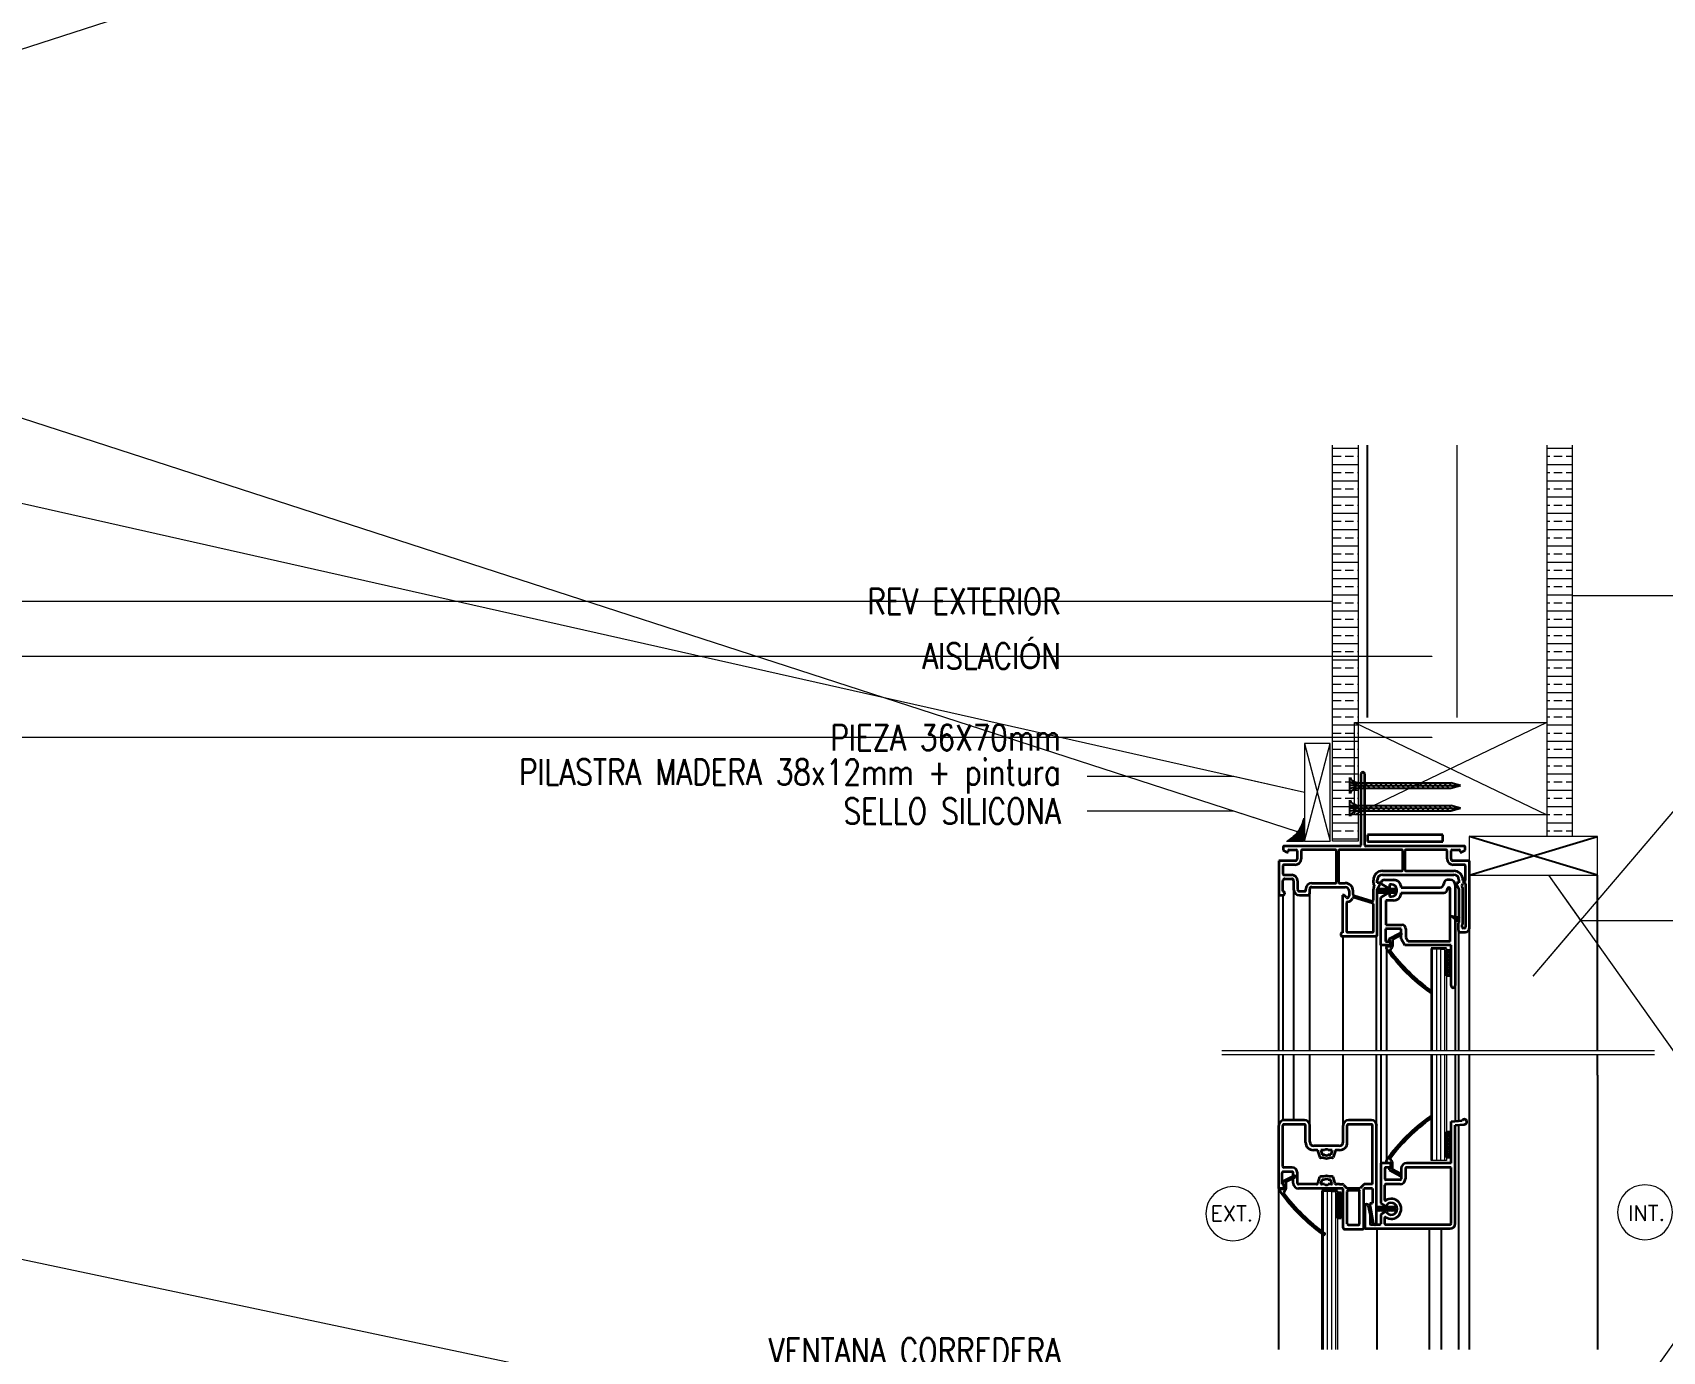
# Model space of a CAD drawing. Header units: metres. Extents: x -2 to 690, y -116 to 73.
# Drawn here: x 181.328 to 181.963, y 32.461 to 32.975 of the extents above; entities that cross this region are included whole.
import ezdxf

# ---------------------------------------------------------------- set-up
doc = ezdxf.new("R2010")
doc.units = ezdxf.units.M
doc.header["$LTSCALE"] = 5
doc.header["$MEASUREMENT"] = 0
doc.layers.get('0').update_dxf_attribs({"color": 30})
for name, color, linetype, lineweight in [('A-ANNO-SYMB', 3, 'Continuous', 18), ('A-ANNO-TEXT', 3, 'Continuous', 18), ('A-DETL-PATT', 8, 'Continuous', 18), ('A-ELEV-IDEN', 3, 'Continuous', 18), ('A-ELEV-MBE1', 7, 'Continuous', 35), ('A-ELEV-MBE2', 4, 'Continuous', 25), ('A-WALL-PATT', 8, 'Continuous', 18), ('A-WALL-STUD', 3, 'Continuous', 18)]:
    doc.layers.add(name, color=color, linetype=linetype, lineweight=lineweight)
doc.styles.add('E-ROMANS', font='romans.shx', dxfattribs={"width": 0.8})
doc.dimstyles.new('E-0100_TICK_12', dxfattribs={"dimscale": 0.001, "dimtxt": 120, "dimasz": 120, "dimexe": 60, "dimexo": 40, "dimgap": 60, "dimtad": 0, "dimzin": 0, "dimdsep": 46, "dimtxsty": 'E-ROMANS', "dimblk": 'OBLIQUE', "dimcen": 60, "dimclrd": 256, "dimclre": 256, "dimclrt": 256, "dimadec": 0, "dimazin": 0, "dimtfac": 1, "dimtmove": 1, "dimatfit": 3, "dimldrblk": 'OPEN90', "dimfxl": 1, "dimtfill": 1, "dimtolj": 1, "dimtzin": 0, "dimlwd": -1, "dimarcsym": 0})

# ---------------------------------------------------------------- blocks, each defined once
blk = doc.blocks.new('_Oblique')
at = {"color": 0, "linetype": 'ByBlock', "lineweight": -2}
blk.add_line((-0.5, -0.5), (0.5, 0.5), dxfattribs=at)

msp = doc.modelspace()

# ---------------------------------------------------------------- hatches: boundary and pattern name
at = {"layer": 'A-DETL-PATT'}
h = msp.add_hatch(dxfattribs=at)
h.set_pattern_fill('BRASS', color=256, scale=0.001, style=0)
h.set_pattern_definition([(0, (-389.0748146, 56.1617984), (0, -0.00635), []), (0, (-389.0748146, 56.1586234), (0, -0.00635), [0.003175, -0.0015875])])
h.paths.add_polyline_path([(181.84443, 32.65964), (181.83443, 32.65964), (181.83443, 32.81397), (181.84443, 32.81397)])
h = msp.add_hatch(dxfattribs=at)
h.set_pattern_fill('BRASS', color=256, scale=0.001, style=0)
h.set_pattern_definition([(0, (-389.07923, 56.1617984), (0, -0.00635), []), (0, (-389.07923, 56.1586234), (0, -0.00635), [0.003175, -0.0015875])])
h.paths.add_polyline_path([(181.92801, 32.66143), (181.91801, 32.66143), (181.91801, 32.81397), (181.92801, 32.81397)])
h = msp.add_hatch(dxfattribs=at)
h.set_pattern_fill('LINE', color=256, scale=0.0001, angle=45, style=0)
h.set_pattern_definition([(315, (31.14295422, 61.5604023), (-0.000224506403, -0.000224506403), [])])
edge = h.paths.add_edge_path()
edge.add_spline(control_points=[(181.82306, 32.66851), (181.82273, 32.6671), (181.82204, 32.66493), (181.82067, 32.66311), (181.8194, 32.66142), (181.81769, 32.66022), (181.8165, 32.65949)], knot_values=[0, 0, 0, 0, 1, 1, 1, 2, 2, 2, 2], weights=[1, 1, 1, 1, 1, 1, 1], degree=3, periodic=0)
edge.add_line((181.8165, 32.65949), (181.82306, 32.65949))
edge.add_line((181.82306, 32.65949), (181.82306, 32.66851))

# ---------------------------------------------------------------- linework, layer by layer
at = {"layer": 'A-ANNO-SYMB'}
for p, q in [((181.82306, 32.66851), (181.82306, 32.65949)), ((181.82306, 32.65949), (181.8165, 32.65949)), ((181.84443, 32.65964), (181.83443, 32.65964)), ((181.87282, 32.61773), (181.87282, 32.57782)), ((181.87282, 32.57782), (181.87282, 32.61773)), ((181.87282, 32.61773), (181.87884, 32.61773)), ((181.87344, 32.57782), (181.87344, 32.61773)), ((181.87503, 32.57782), (181.87503, 32.61773)), ((181.87662, 32.57782), (181.87662, 32.61773)), ((181.87822, 32.57782), (181.87822, 32.61773)), ((181.87884, 32.61773), (181.87884, 32.57782)), ((181.87884, 32.61773), (181.87884, 32.57782)), ((181.87282, 32.57628), (181.87282, 32.53516)), ((181.87282, 32.53516), (181.87282, 32.57628)), ((181.87344, 32.53516), (181.87344, 32.57628)), ((181.87503, 32.53516), (181.87503, 32.57628)), ((181.87662, 32.53516), (181.87662, 32.57628)), ((181.87822, 32.53516), (181.87822, 32.57628)), ((181.87884, 32.57628), (181.87884, 32.53516)), ((181.87884, 32.57628), (181.87884, 32.53516)), ((181.87884, 32.53516), (181.87282, 32.53516)), ((181.83028, 32.52333), (181.83028, 32.46139)), ((181.83028, 32.52333), (181.8363, 32.52333)), ((181.83028, 32.46139), (181.83028, 32.52333)), ((181.83089, 32.46139), (181.83089, 32.52333)), ((181.83249, 32.46139), (181.83249, 32.52333)), ((181.83408, 32.46139), (181.83408, 32.52333)), ((181.83567, 32.46139), (181.83567, 32.52333)), ((181.8363, 32.52333), (181.8363, 32.46139)), ((181.8363, 32.52333), (181.8363, 32.46139))]:
    msp.add_line(p, q, dxfattribs=at)
for points in [[(181.83443, 32.65964), (181.83443, 32.81397)], [(181.84443, 32.81397), (181.84443, 32.65964)], [(181.91801, 32.81397), (181.91801, 32.66143)], [(181.92801, 32.66143), (181.92801, 32.81397)], [(181.83351, 32.65964), (181.83351, 32.69764), (181.82351, 32.69764), (181.82351, 32.65964), (181.83351, 32.65964)], [(181.82351, 32.65964), (181.83351, 32.69764)], [(181.82351, 32.69764), (181.83351, 32.65964)]]:
    msp.add_lwpolyline(points, dxfattribs=at)
msp.add_lwpolyline([(181.88767, 32.64638), (181.93767, 32.64638), (181.93767, 32.66143), (181.88767, 32.66143)], close=True, dxfattribs=at)
msp.add_open_spline([(181.82306, 32.66851), (181.82273, 32.6671), (181.82204, 32.66493), (181.82067, 32.66311), (181.8194, 32.66142), (181.81769, 32.66022), (181.8165, 32.65949)], degree=3, knots=[0, 0, 0, 0, 1, 1, 1, 2, 2, 2, 2], dxfattribs=at)
at = {"layer": 'A-ANNO-TEXT'}
for centre, radius, start, end in [((181.7956, 32.51436), 0.01058, 0, 180), ((181.95623, 32.51491), 0.01071, 0, 180), ((181.7956, 32.51436), 0.01058, 180, 0), ((181.95623, 32.51491), 0.01071, 180, 0)]:
    msp.add_arc(centre, radius, start, end, dxfattribs=at)
at = {"layer": 'A-ELEV-IDEN'}
for p, q in [((181.95989, 32.57782), (181.79119, 32.57782)), ((181.95989, 32.57628), (181.79119, 32.57628))]:
    msp.add_line(p, q, dxfattribs=at)
at = {"layer": 'A-ELEV-MBE1'}
for p, q in [((181.84546, 32.68571), (181.84546, 32.65809)), ((181.847, 32.65809), (181.847, 32.68571)), ((181.84801, 32.66205), (181.84801, 32.65943)), ((181.87741, 32.66205), (181.84801, 32.66205)), ((181.87741, 32.65943), (181.87741, 32.66205)), ((181.81515, 32.65732), (181.81515, 32.65604)), ((181.81515, 32.65604), (181.81648, 32.65527)), ((181.84508, 32.6577), (181.81554, 32.6577)), ((181.81648, 32.65527), (181.81712, 32.65527)), ((181.81712, 32.65527), (181.81712, 32.65578)), ((181.81751, 32.65617), (181.82027, 32.65617)), ((181.82065, 32.65578), (181.82065, 32.65271)), ((181.82219, 32.65578), (181.82219, 32.65271)), ((181.83562, 32.65617), (181.82257, 32.65617)), ((181.836, 32.64363), (181.836, 32.65578)), ((181.83677, 32.65578), (181.83677, 32.64363)), ((181.86145, 32.65617), (181.83715, 32.65617)), ((181.88575, 32.6577), (181.84738, 32.6577)), ((181.84801, 32.65943), (181.87741, 32.65943)), ((181.86184, 32.64842), (181.86184, 32.65578)), ((181.8626, 32.65578), (181.8626, 32.64842)), ((181.87872, 32.65617), (181.86299, 32.65617)), ((181.8791, 32.65271), (181.8791, 32.65578)), ((181.88064, 32.65271), (181.88064, 32.65578)), ((181.88102, 32.65617), (181.88378, 32.65617)), ((181.88417, 32.65578), (181.88417, 32.65527)), ((181.88417, 32.65527), (181.88481, 32.65527)), ((181.88481, 32.65527), (181.88614, 32.65604)), ((181.88614, 32.65604), (181.88614, 32.65732)), ((181.81349, 32.65195), (181.81349, 32.63852)), ((181.81988, 32.65195), (181.81349, 32.65195)), ((181.81502, 32.65003), (181.81502, 32.64683)), ((181.81988, 32.65041), (181.81541, 32.65041)), ((181.85391, 32.64803), (181.86145, 32.64803)), ((181.86299, 32.64803), (181.88166, 32.64803)), ((181.8878, 32.65195), (181.8814, 32.65195)), ((181.88588, 32.65041), (181.8814, 32.65041)), ((181.88626, 32.64445), (181.88626, 32.65003)), ((181.8878, 32.62578), (181.8878, 32.65195)), ((181.81502, 32.64005), (181.81502, 32.64415)), ((181.81541, 32.64645), (181.81848, 32.64645)), ((181.81579, 32.64491), (181.81848, 32.64491)), ((181.81924, 32.64415), (181.81924, 32.64082)), ((181.82078, 32.64415), (181.82078, 32.64082)), ((181.82628, 32.64325), (181.83562, 32.64325)), ((181.82628, 32.64172), (181.83933, 32.64172)), ((181.83715, 32.64325), (181.83933, 32.64325)), ((181.85032, 32.6433), (181.85032, 32.64445)), ((181.85053, 32.64166), (181.85068, 32.64192)), ((181.85186, 32.6433), (181.85186, 32.64445)), ((181.85288, 32.6433), (181.85186, 32.6433)), ((181.85186, 32.64089), (181.85288, 32.64266)), ((181.85288, 32.64266), (181.85288, 32.6433)), ((181.85598, 32.64146), (181.85318, 32.64307)), ((181.85391, 32.6465), (181.88166, 32.6465)), ((181.85471, 32.64451), (181.85892, 32.64451)), ((181.85522, 32.64451), (181.8582, 32.64451)), ((181.85662, 32.64146), (181.85598, 32.64146)), ((181.85662, 32.64273), (181.85662, 32.64146)), ((181.85742, 32.64273), (181.85662, 32.64273)), ((181.86121, 32.6415), (181.87626, 32.6415)), ((181.88024, 32.64451), (181.87927, 32.64451)), ((181.88228, 32.64247), (181.88228, 32.6033)), ((181.88268, 32.6433), (181.88268, 32.64266)), ((181.88371, 32.6433), (181.88268, 32.6433)), ((181.88268, 32.64266), (181.88371, 32.64089)), ((181.88371, 32.64445), (181.88371, 32.6433)), ((181.88504, 32.64166), (181.88488, 32.64192)), ((181.88559, 32.6433), (181.88588, 32.6433)), ((181.88562, 32.64407), (181.88588, 32.64407)), ((181.88626, 32.64292), (181.88626, 32.62603)), ((181.81349, 32.63852), (181.81502, 32.63852)), ((181.82155, 32.64005), (181.82359, 32.64005)), ((181.82155, 32.63852), (181.82474, 32.63852)), ((181.82398, 32.64044), (181.82398, 32.64095)), ((181.82551, 32.63929), (181.82551, 32.64095)), ((181.8383, 32.63852), (181.8383, 32.62381)), ((181.83894, 32.63852), (181.8383, 32.63852)), ((181.83985, 32.63761), (181.83894, 32.63852)), ((181.83984, 32.63558), (181.83984, 32.62445)), ((181.84086, 32.64018), (181.84086, 32.63826)), ((181.84239, 32.64018), (181.84239, 32.6388)), ((181.84267, 32.63843), (181.84983, 32.63624)), ((181.85005, 32.63537), (181.84269, 32.63762)), ((181.85032, 32.63661), (181.85032, 32.64089)), ((181.85032, 32.62445), (181.85032, 32.635)), ((181.85186, 32.6233), (181.85186, 32.64089)), ((181.85207, 32.64103), (181.85207, 32.63952)), ((181.85207, 32.64103), (181.8588, 32.64103)), ((181.85207, 32.64054), (181.85257, 32.64025)), ((181.8588, 32.63952), (181.85207, 32.63952)), ((181.85229, 32.63952), (181.85257, 32.63968)), ((181.85257, 32.64025), (181.85306, 32.64054)), ((181.85257, 32.64025), (181.85257, 32.63968)), ((181.85257, 32.63968), (181.85284, 32.63952)), ((181.85306, 32.64103), (181.85306, 32.64054)), ((181.85306, 32.64054), (181.85356, 32.64025)), ((181.85318, 32.63767), (181.85598, 32.63929)), ((181.85318, 32.61903), (181.85318, 32.63767)), ((181.85329, 32.63952), (181.85356, 32.63968)), ((181.85356, 32.64025), (181.85406, 32.64054)), ((181.85356, 32.64025), (181.85356, 32.63968)), ((181.85356, 32.63968), (181.85383, 32.63952)), ((181.85406, 32.64103), (181.85406, 32.64054)), ((181.85406, 32.64054), (181.85455, 32.64025)), ((181.85428, 32.63952), (181.85455, 32.63968)), ((181.85455, 32.64025), (181.85505, 32.64054)), ((181.85455, 32.64025), (181.85455, 32.63968)), ((181.85455, 32.63968), (181.85482, 32.63952)), ((181.85505, 32.64103), (181.85505, 32.64054)), ((181.85505, 32.64054), (181.85554, 32.64025)), ((181.8582, 32.63649), (181.85522, 32.63649)), ((181.85522, 32.63649), (181.85522, 32.62693)), ((181.85527, 32.63952), (181.85555, 32.63968)), ((181.85554, 32.63968), (181.85582, 32.63952)), ((181.85555, 32.64025), (181.85604, 32.64054)), ((181.85555, 32.64025), (181.85555, 32.63968)), ((181.85598, 32.63929), (181.85662, 32.63929)), ((181.85604, 32.64103), (181.85604, 32.64054)), ((181.85604, 32.64054), (181.85654, 32.64025)), ((181.85627, 32.63952), (181.85654, 32.63968)), ((181.85654, 32.64025), (181.85703, 32.64054)), ((181.85654, 32.64025), (181.85654, 32.63968)), ((181.85654, 32.63968), (181.85681, 32.63952)), ((181.85662, 32.63929), (181.85662, 32.63807)), ((181.85667, 32.63802), (181.85742, 32.63802)), ((181.85703, 32.64103), (181.85703, 32.64054)), ((181.85703, 32.64054), (181.85753, 32.64025)), ((181.85726, 32.63952), (181.85753, 32.63968)), ((181.85753, 32.64025), (181.85803, 32.64054)), ((181.85753, 32.64025), (181.85753, 32.63968)), ((181.85753, 32.63968), (181.8578, 32.63952)), ((181.85803, 32.64103), (181.85803, 32.64054)), ((181.85803, 32.64054), (181.85852, 32.64025)), ((181.85825, 32.63952), (181.85852, 32.63968)), ((181.85852, 32.64025), (181.8588, 32.64041)), ((181.85852, 32.64025), (181.85852, 32.63968)), ((181.85852, 32.63968), (181.8588, 32.63952)), ((181.8588, 32.64103), (181.8588, 32.63952)), ((181.85943, 32.64002), (181.85943, 32.64072)), ((181.86121, 32.6395), (181.87776, 32.6395)), ((181.87927, 32.64102), (181.87927, 32.641)), ((181.88024, 32.62053), (181.88024, 32.64102)), ((181.88371, 32.64089), (181.88371, 32.62793)), ((181.88524, 32.62795), (181.88524, 32.64089)), ((181.83766, 32.62343), (181.83766, 32.62291)), ((181.8383, 32.62381), (181.83805, 32.62381)), ((181.83805, 32.62253), (181.85109, 32.62253)), ((181.84022, 32.62407), (181.84994, 32.62407)), ((181.86111, 32.6254), (181.85509, 32.6254)), ((181.85509, 32.6254), (181.85509, 32.62046)), ((181.85522, 32.62693), (181.86149, 32.62693)), ((181.85647, 32.62147), (181.8608, 32.62372)), ((181.86116, 32.62305), (181.85775, 32.62128)), ((181.86111, 32.62158), (181.86111, 32.6254)), ((181.86302, 32.6254), (181.86302, 32.62209)), ((181.88345, 32.62757), (181.88345, 32.62488)), ((181.88422, 32.62412), (181.88614, 32.62412)), ((181.88499, 32.62603), (181.88499, 32.627)), ((181.88588, 32.62565), (181.88537, 32.62565)), ((181.85643, 32.61903), (181.85318, 32.61903)), ((181.85509, 32.62046), (181.85643, 32.62046)), ((181.85568, 32.61863), (181.85702, 32.61863)), ((181.85648, 32.621), (181.85647, 32.62147)), ((181.85699, 32.62055), (181.85648, 32.621)), ((181.857, 32.61863), (181.85699, 32.62055)), ((181.85775, 32.62128), (181.85777, 32.61864)), ((181.86258, 32.61903), (181.86111, 32.62158)), ((181.88062, 32.61903), (181.86258, 32.61903)), ((181.86302, 32.62209), (181.86392, 32.62053)), ((181.88024, 32.62053), (181.86392, 32.62053)), ((181.87884, 32.61773), (181.87282, 32.61773)), ((181.87646, 32.61773), (181.8778, 32.61773)), ((181.87884, 32.61707), (181.88035, 32.61707)), ((181.87884, 32.60704), (181.87884, 32.61707)), ((181.87884, 32.6163), (181.87933, 32.6163)), ((181.87933, 32.6163), (181.87962, 32.6168)), ((181.87962, 32.61581), (181.87933, 32.6163)), ((181.87933, 32.61531), (181.87962, 32.61581)), ((181.87962, 32.6168), (181.87946, 32.61707)), ((181.87962, 32.6168), (181.88019, 32.6168)), ((181.87962, 32.61581), (181.88019, 32.61581)), ((181.88019, 32.6168), (181.88035, 32.61707)), ((181.88035, 32.61653), (181.88019, 32.6168)), ((181.88019, 32.61581), (181.88035, 32.61608)), ((181.88035, 32.61554), (181.88019, 32.61581)), ((181.88035, 32.61707), (181.88035, 32.60704)), ((181.88062, 32.6033), (181.88062, 32.61903)), ((181.87884, 32.61531), (181.87933, 32.61531)), ((181.87884, 32.61432), (181.87933, 32.61432)), ((181.87884, 32.61332), (181.87933, 32.61332)), ((181.87884, 32.61233), (181.87933, 32.61233)), ((181.87884, 32.61134), (181.87933, 32.61134)), ((181.87884, 32.61034), (181.87933, 32.61034)), ((181.87962, 32.61481), (181.87933, 32.61531)), ((181.87933, 32.61432), (181.87962, 32.61481)), ((181.87962, 32.61382), (181.87933, 32.61432)), ((181.87933, 32.61332), (181.87962, 32.61382)), ((181.87962, 32.61283), (181.87933, 32.61332)), ((181.87933, 32.61233), (181.87962, 32.61283)), ((181.87962, 32.61183), (181.87933, 32.61233)), ((181.87933, 32.61134), (181.87962, 32.61183)), ((181.87962, 32.61084), (181.87933, 32.61134)), ((181.87933, 32.61034), (181.87962, 32.61084)), ((181.87962, 32.60985), (181.87933, 32.61034)), ((181.87933, 32.60935), (181.87962, 32.60985)), ((181.87962, 32.61481), (181.88019, 32.61481)), ((181.87962, 32.61382), (181.88019, 32.61382)), ((181.87962, 32.61283), (181.88019, 32.61283)), ((181.87962, 32.61183), (181.88019, 32.61183)), ((181.87962, 32.61084), (181.88019, 32.61084)), ((181.87962, 32.60985), (181.88019, 32.60985)), ((181.88019, 32.61481), (181.88035, 32.61508)), ((181.88035, 32.61454), (181.88019, 32.61481)), ((181.88019, 32.61382), (181.88035, 32.61409)), ((181.88035, 32.61355), (181.88019, 32.61382)), ((181.88019, 32.61283), (181.88035, 32.6131)), ((181.88035, 32.61256), (181.88019, 32.61283)), ((181.88019, 32.61183), (181.88035, 32.61211)), ((181.88035, 32.61156), (181.88019, 32.61183)), ((181.88019, 32.61084), (181.88035, 32.61111)), ((181.88035, 32.61057), (181.88019, 32.61084)), ((181.88019, 32.60985), (181.88035, 32.61012)), ((181.88035, 32.60958), (181.88019, 32.60985)), ((181.87884, 32.60935), (181.87933, 32.60935)), ((181.87884, 32.60836), (181.87933, 32.60836)), ((181.87884, 32.60737), (181.87933, 32.60737)), ((181.88035, 32.60704), (181.87884, 32.60704)), ((181.87962, 32.60885), (181.87933, 32.60935)), ((181.87933, 32.60836), (181.87962, 32.60885)), ((181.87962, 32.60786), (181.87933, 32.60836)), ((181.87933, 32.60737), (181.87962, 32.60786)), ((181.87952, 32.60704), (181.87933, 32.60737)), ((181.87962, 32.60885), (181.88019, 32.60885)), ((181.87962, 32.60786), (181.88019, 32.60786)), ((181.88019, 32.60885), (181.88035, 32.60913)), ((181.88035, 32.60858), (181.88019, 32.60885)), ((181.88019, 32.60786), (181.88035, 32.60813)), ((181.88035, 32.60759), (181.88019, 32.60786)), ((181.88029, 32.60704), (181.88035, 32.60714)), ((181.81349, 32.52421), (181.81349, 32.54879)), ((181.81509, 32.53273), (181.81509, 32.54879)), ((181.82352, 32.55079), (181.8155, 32.55079)), ((181.82352, 32.55079), (181.8155, 32.55079)), ((181.82352, 32.54919), (181.8155, 32.54919)), ((181.82392, 32.54217), (181.82392, 32.54879)), ((181.82553, 32.54237), (181.82553, 32.54879)), ((181.83857, 32.54237), (181.83857, 32.54879)), ((181.84018, 32.54217), (181.84018, 32.54879)), ((181.84961, 32.55079), (181.84058, 32.55079)), ((181.84961, 32.55079), (181.84058, 32.55079)), ((181.84961, 32.54919), (181.84058, 32.54919)), ((181.85001, 32.52581), (181.85001, 32.54879)), ((181.85161, 32.51056), (181.85161, 32.54879)), ((181.87884, 32.53628), (181.87884, 32.54632)), ((181.87884, 32.54632), (181.88035, 32.54632)), ((181.87933, 32.54555), (181.87962, 32.54605)), ((181.87962, 32.54605), (181.87946, 32.54632)), ((181.87962, 32.54605), (181.88019, 32.54605)), ((181.88019, 32.54605), (181.88035, 32.54632)), ((181.88035, 32.54577), (181.88019, 32.54605)), ((181.88035, 32.54632), (181.88035, 32.53628)), ((181.88067, 32.55031), (181.88494, 32.55068)), ((181.88067, 32.53403), (181.88067, 32.55031)), ((181.88067, 32.53403), (181.88067, 32.54883)), ((181.88228, 32.54883), (181.88579, 32.54914)), ((181.88228, 32.51055), (181.88228, 32.54883)), ((181.83697, 32.54076), (181.82713, 32.54076)), ((181.87884, 32.54555), (181.87933, 32.54555)), ((181.87884, 32.54456), (181.87933, 32.54456)), ((181.87884, 32.54356), (181.87933, 32.54356)), ((181.87884, 32.54257), (181.87933, 32.54257)), ((181.87884, 32.54158), (181.87933, 32.54158)), ((181.87884, 32.54058), (181.87933, 32.54058)), ((181.87884, 32.53959), (181.87933, 32.53959)), ((181.87962, 32.54505), (181.87933, 32.54555)), ((181.87933, 32.54456), (181.87962, 32.54505)), ((181.87962, 32.54406), (181.87933, 32.54456)), ((181.87933, 32.54356), (181.87962, 32.54406)), ((181.87962, 32.54307), (181.87933, 32.54356)), ((181.87933, 32.54257), (181.87962, 32.54307)), ((181.87962, 32.54207), (181.87933, 32.54257)), ((181.87933, 32.54158), (181.87962, 32.54207)), ((181.87962, 32.54108), (181.87933, 32.54158)), ((181.87933, 32.54058), (181.87962, 32.54108)), ((181.87962, 32.54009), (181.87933, 32.54058)), ((181.87933, 32.53959), (181.87962, 32.54009)), ((181.87962, 32.53909), (181.87933, 32.53959)), ((181.87962, 32.54505), (181.88019, 32.54505)), ((181.87962, 32.54406), (181.88019, 32.54406)), ((181.87962, 32.54307), (181.88019, 32.54307)), ((181.87962, 32.54207), (181.88019, 32.54207)), ((181.87962, 32.54108), (181.88019, 32.54108)), ((181.87962, 32.54009), (181.88019, 32.54009)), ((181.88019, 32.54505), (181.88035, 32.54532)), ((181.88035, 32.54478), (181.88019, 32.54505)), ((181.88019, 32.54406), (181.88035, 32.54433)), ((181.88035, 32.54379), (181.88019, 32.54406)), ((181.88019, 32.54307), (181.88035, 32.54334)), ((181.88035, 32.5428), (181.88019, 32.54307)), ((181.88019, 32.54207), (181.88035, 32.54234)), ((181.88035, 32.5418), (181.88019, 32.54207)), ((181.88019, 32.54108), (181.88035, 32.54135)), ((181.88035, 32.54081), (181.88019, 32.54108)), ((181.88019, 32.54009), (181.88035, 32.54036)), ((181.88035, 32.53982), (181.88019, 32.54009)), ((181.82839, 32.53916), (181.82693, 32.53916)), ((181.82858, 32.53902), (181.8295, 32.53628)), ((181.83099, 32.53615), (181.82969, 32.53615)), ((181.82981, 32.53916), (181.83041, 32.53735)), ((181.83133, 32.53916), (181.82981, 32.53916)), ((181.83133, 32.53735), (181.83041, 32.53735)), ((181.83429, 32.53916), (181.83277, 32.53916)), ((181.83369, 32.53735), (181.83277, 32.53735)), ((181.83441, 32.53615), (181.83311, 32.53615)), ((181.83429, 32.53916), (181.83369, 32.53735)), ((181.83552, 32.53902), (181.8346, 32.53628)), ((181.83717, 32.53916), (181.83571, 32.53916)), ((181.85694, 32.53403), (181.85318, 32.53403)), ((181.85318, 32.53403), (181.85318, 32.51845)), ((181.85568, 32.53424), (181.85702, 32.53423)), ((181.857, 32.53423), (181.85699, 32.53232)), ((181.85775, 32.53159), (181.85777, 32.53423)), ((181.88067, 32.53403), (181.86321, 32.53403)), ((181.87884, 32.5386), (181.87933, 32.5386)), ((181.87884, 32.5376), (181.87933, 32.5376)), ((181.87884, 32.53661), (181.87933, 32.53661)), ((181.88035, 32.53628), (181.87884, 32.53628)), ((181.87933, 32.5386), (181.87962, 32.53909)), ((181.87962, 32.5381), (181.87933, 32.5386)), ((181.87933, 32.5376), (181.87962, 32.5381)), ((181.87962, 32.53711), (181.87933, 32.5376)), ((181.87933, 32.53661), (181.87962, 32.53711)), ((181.87952, 32.53629), (181.87933, 32.53661)), ((181.87962, 32.53909), (181.88019, 32.53909)), ((181.87962, 32.5381), (181.88019, 32.5381)), ((181.87962, 32.53711), (181.88019, 32.53711)), ((181.88019, 32.53909), (181.88035, 32.53936)), ((181.88035, 32.53882), (181.88019, 32.53909)), ((181.88019, 32.5381), (181.88035, 32.53837)), ((181.88035, 32.53783), (181.88019, 32.5381)), ((181.88019, 32.53711), (181.88035, 32.53738)), ((181.88035, 32.53684), (181.88019, 32.53711)), ((181.88029, 32.53629), (181.88035, 32.53639)), ((181.81479, 32.52581), (181.81479, 32.53033)), ((181.81496, 32.52692), (181.8193, 32.52918)), ((181.81497, 32.52645), (181.81496, 32.52692)), ((181.8187, 32.53073), (181.81519, 32.53073)), ((181.8187, 32.53233), (181.8155, 32.53233)), ((181.81965, 32.5285), (181.81625, 32.52673)), ((181.8191, 32.52621), (181.8191, 32.53033)), ((181.82071, 32.52621), (181.82071, 32.53033)), ((181.82865, 32.52615), (181.8295, 32.52868)), ((181.83099, 32.52882), (181.82969, 32.52882)), ((181.8299, 32.52608), (181.83036, 32.52748)), ((181.83133, 32.52762), (181.83055, 32.52762)), ((181.83355, 32.52762), (181.83277, 32.52762)), ((181.83441, 32.52882), (181.83311, 32.52882)), ((181.8342, 32.52608), (181.83374, 32.52748)), ((181.83545, 32.52615), (181.8346, 32.52868)), ((181.85479, 32.53202), (181.85479, 32.52791)), ((181.85694, 32.53242), (181.85519, 32.53242)), ((181.86081, 32.52751), (181.85519, 32.52751)), ((181.85648, 32.53187), (181.85647, 32.5314)), ((181.85647, 32.5314), (181.8608, 32.52914)), ((181.85699, 32.53232), (181.85648, 32.53187)), ((181.86116, 32.52982), (181.85775, 32.53159)), ((181.86121, 32.53202), (181.86121, 32.52791)), ((181.86281, 32.53202), (181.86281, 32.52791)), ((181.88067, 32.53242), (181.86321, 32.53242)), ((181.88067, 32.51055), (181.88067, 32.53242)), ((181.88067, 32.51216), (181.88067, 32.53242)), ((181.81479, 32.52421), (181.81349, 32.52421)), ((181.81418, 32.52408), (181.81552, 32.52408)), ((181.81549, 32.526), (181.81497, 32.52645)), ((181.8155, 32.52409), (181.81549, 32.526)), ((181.81625, 32.52673), (181.81626, 32.52409)), ((181.82818, 32.52581), (181.82111, 32.52581)), ((181.83857, 32.52421), (181.82111, 32.52421)), ((181.82818, 32.52581), (181.82693, 32.52581)), ((181.83133, 32.52581), (181.83009, 32.52581)), ((181.83133, 32.52581), (181.83009, 32.52581)), ((181.8363, 32.52333), (181.83028, 32.52333)), ((181.83401, 32.52581), (181.83277, 32.52581)), ((181.83401, 32.52581), (181.83277, 32.52581)), ((181.83392, 32.52333), (181.83526, 32.52333)), ((181.83717, 32.52581), (181.83592, 32.52581)), ((181.83717, 32.52581), (181.83592, 32.52581)), ((181.8363, 32.52267), (181.8378, 32.52267)), ((181.8363, 32.51264), (181.8363, 32.52267)), ((181.8363, 32.52191), (181.83679, 32.52191)), ((181.8363, 32.52091), (181.83679, 32.52091)), ((181.83679, 32.52191), (181.83707, 32.5224)), ((181.83707, 32.52141), (181.83679, 32.52191)), ((181.83679, 32.52091), (181.83707, 32.52141)), ((181.83707, 32.52042), (181.83679, 32.52091)), ((181.83707, 32.5224), (181.83691, 32.52268)), ((181.83707, 32.5224), (181.83765, 32.5224)), ((181.83707, 32.52141), (181.83765, 32.52141)), ((181.83717, 32.52581), (181.83836, 32.52581)), ((181.83765, 32.5224), (181.8378, 32.52267)), ((181.8378, 32.52213), (181.83765, 32.5224)), ((181.83765, 32.52141), (181.8378, 32.52168)), ((181.8378, 32.52114), (181.83765, 32.52141)), ((181.83765, 32.52042), (181.8378, 32.52069)), ((181.8378, 32.52267), (181.8378, 32.51264)), ((181.83857, 32.50886), (181.83857, 32.52421)), ((181.83872, 32.52566), (181.84003, 32.52435)), ((181.84018, 32.51046), (181.84018, 32.523)), ((181.84479, 32.52421), (181.84038, 32.52421)), ((181.84459, 32.5234), (181.84058, 32.5234)), ((181.84499, 32.51046), (181.84499, 32.523)), ((181.84645, 32.52566), (181.84514, 32.52435)), ((181.85001, 32.52421), (181.8466, 32.52421)), ((181.8466, 32.50886), (181.8466, 32.52421)), ((181.85001, 32.52581), (181.84681, 32.52581)), ((181.85001, 32.52421), (181.85001, 32.51849)), ((181.85479, 32.51967), (181.85479, 32.5255)), ((181.86081, 32.5259), (181.85519, 32.5259)), ((181.8363, 32.51992), (181.83679, 32.51992)), ((181.8363, 32.51893), (181.83679, 32.51893)), ((181.8363, 32.51793), (181.83679, 32.51793)), ((181.8363, 32.51694), (181.83679, 32.51694)), ((181.8363, 32.51595), (181.83679, 32.51595)), ((181.8363, 32.51495), (181.83679, 32.51495)), ((181.83679, 32.51992), (181.83707, 32.52042)), ((181.83707, 32.51942), (181.83679, 32.51992)), ((181.83679, 32.51893), (181.83707, 32.51942)), ((181.83707, 32.51843), (181.83679, 32.51893)), ((181.83679, 32.51793), (181.83707, 32.51843)), ((181.83707, 32.51744), (181.83679, 32.51793)), ((181.83679, 32.51694), (181.83707, 32.51744)), ((181.83707, 32.51644), (181.83679, 32.51694)), ((181.83679, 32.51595), (181.83707, 32.51644)), ((181.83707, 32.51545), (181.83679, 32.51595)), ((181.83679, 32.51495), (181.83707, 32.51545)), ((181.83707, 32.51446), (181.83679, 32.51495)), ((181.83679, 32.51396), (181.83707, 32.51446)), ((181.83707, 32.52042), (181.83765, 32.52042)), ((181.83707, 32.51942), (181.83765, 32.51942)), ((181.83707, 32.51843), (181.83765, 32.51843)), ((181.83707, 32.51744), (181.83765, 32.51744)), ((181.83707, 32.51644), (181.83765, 32.51644)), ((181.83707, 32.51545), (181.83765, 32.51545)), ((181.83707, 32.51446), (181.83765, 32.51446)), ((181.8378, 32.52015), (181.83765, 32.52042)), ((181.83765, 32.51942), (181.8378, 32.51969)), ((181.8378, 32.51915), (181.83765, 32.51942)), ((181.83765, 32.51843), (181.8378, 32.5187)), ((181.8378, 32.51816), (181.83765, 32.51843)), ((181.83765, 32.51744), (181.8378, 32.51771)), ((181.8378, 32.51717), (181.83765, 32.51744)), ((181.83765, 32.51644), (181.8378, 32.51672)), ((181.8378, 32.51617), (181.83765, 32.51644)), ((181.83765, 32.51545), (181.8378, 32.51572)), ((181.8378, 32.51518), (181.83765, 32.51545)), ((181.83765, 32.51446), (181.8378, 32.51473)), ((181.8378, 32.51419), (181.83765, 32.51446)), ((181.84706, 32.51747), (181.84706, 32.50854)), ((181.84826, 32.51747), (181.84907, 32.51396)), ((181.84901, 32.51849), (181.85001, 32.51849)), ((181.85041, 32.51056), (181.84901, 32.51849)), ((181.85207, 32.51705), (181.85207, 32.51555)), ((181.85207, 32.51705), (181.8588, 32.51705)), ((181.85207, 32.51657), (181.85257, 32.51628)), ((181.8588, 32.51555), (181.85207, 32.51555)), ((181.85229, 32.51555), (181.85257, 32.51571)), ((181.85257, 32.51628), (181.85306, 32.51657)), ((181.85257, 32.51628), (181.85257, 32.51571)), ((181.85257, 32.51571), (181.85284, 32.51555)), ((181.85306, 32.51705), (181.85306, 32.51657)), ((181.85306, 32.51657), (181.85356, 32.51628)), ((181.85504, 32.51738), (181.85318, 32.51845)), ((181.85504, 32.51516), (181.85318, 32.51409)), ((181.85329, 32.51555), (181.85356, 32.51571)), ((181.85356, 32.51628), (181.85406, 32.51657)), ((181.85356, 32.51628), (181.85356, 32.51571)), ((181.85356, 32.51571), (181.85383, 32.51555)), ((181.85406, 32.51705), (181.85406, 32.51657)), ((181.85406, 32.51657), (181.85455, 32.51628)), ((181.85428, 32.51555), (181.85455, 32.51571)), ((181.85455, 32.51628), (181.85505, 32.51657)), ((181.85455, 32.51628), (181.85455, 32.51571)), ((181.85455, 32.51571), (181.85482, 32.51555)), ((181.85505, 32.51705), (181.85505, 32.51657)), ((181.85505, 32.51657), (181.85554, 32.51628)), ((181.85527, 32.51555), (181.85555, 32.51571)), ((181.85554, 32.51571), (181.85582, 32.51555)), ((181.85555, 32.51628), (181.85604, 32.51657)), ((181.85555, 32.51628), (181.85555, 32.51571)), ((181.85604, 32.51705), (181.85604, 32.51657)), ((181.85604, 32.51657), (181.85654, 32.51628)), ((181.85627, 32.51555), (181.85654, 32.51571)), ((181.85654, 32.51628), (181.85703, 32.51657)), ((181.85654, 32.51628), (181.85654, 32.51571)), ((181.85654, 32.51571), (181.85681, 32.51555)), ((181.85703, 32.51705), (181.85703, 32.51657)), ((181.85703, 32.51657), (181.85753, 32.51628)), ((181.85726, 32.51555), (181.85753, 32.51571)), ((181.85753, 32.51628), (181.85803, 32.51657)), ((181.85753, 32.51628), (181.85753, 32.51571)), ((181.85753, 32.51571), (181.8578, 32.51555)), ((181.85803, 32.51705), (181.85803, 32.51657)), ((181.85803, 32.51657), (181.85852, 32.51628)), ((181.85825, 32.51555), (181.85852, 32.51571)), ((181.85852, 32.51628), (181.8588, 32.51644)), ((181.85852, 32.51628), (181.85852, 32.51571)), ((181.85852, 32.51571), (181.8588, 32.51555)), ((181.8588, 32.51705), (181.8588, 32.51555)), ((181.8363, 32.51396), (181.83679, 32.51396)), ((181.8363, 32.51297), (181.83679, 32.51297)), ((181.8378, 32.51264), (181.8363, 32.51264)), ((181.83707, 32.51347), (181.83679, 32.51396)), ((181.83679, 32.51297), (181.83707, 32.51346)), ((181.83697, 32.51265), (181.83679, 32.51297)), ((181.83707, 32.51347), (181.83765, 32.51347)), ((181.83765, 32.51346), (181.8378, 32.51374)), ((181.8378, 32.51319), (181.83765, 32.51347)), ((181.83775, 32.51265), (181.8378, 32.51274)), ((181.83907, 32.50835), (181.8461, 32.50835)), ((181.84068, 32.50996), (181.84449, 32.50996)), ((181.84706, 32.50854), (181.87927, 32.50854)), ((181.84907, 32.51396), (181.84907, 32.51035)), ((181.84927, 32.51015), (181.85298, 32.51015)), ((181.85318, 32.51409), (181.85318, 32.51035)), ((181.85479, 32.51035), (181.85479, 32.51286)), ((181.85499, 32.51015), (181.88027, 32.51015)), ((181.87927, 32.50854), (181.88027, 32.50854))]:
    msp.add_line(p, q, dxfattribs=at)
at = {"layer": 'A-ELEV-MBE1', "const_width": 0.000602}
for points in [[(181.88023, 32.63062), (181.88405, 32.62996)], [(181.88023, 32.63062), (181.88321, 32.62814)], [(181.88405, 32.62996), (181.88321, 32.62814)]]:
    msp.add_lwpolyline(points, dxfattribs=at)
at = {"layer": 'A-ELEV-MBE1'}
for centre, radius, start, end in [((181.84623, 32.68571), 0.000767, 0, 180), ((181.81554, 32.65732), 0.000384, 90, 180), ((181.81751, 32.65578), 0.000384, 90, 180), ((181.82027, 32.65578), 0.000384, 360, 90), ((181.82257, 32.65578), 0.000384, 90, 180), ((181.83562, 32.65578), 0.000384, 0, 90), ((181.83715, 32.65578), 0.000384, 90, 180), ((181.84508, 32.65809), 0.000384, 270, 0), ((181.84738, 32.65809), 0.000384, 180, 270), ((181.86145, 32.65578), 0.000384, 0, 90), ((181.86299, 32.65578), 0.000384, 90, 180), ((181.87872, 32.65578), 0.000384, 0, 90), ((181.88102, 32.65578), 0.000384, 90, 180), ((181.88378, 32.65578), 0.000384, 0, 90), ((181.88575, 32.65732), 0.000384, 0, 90), ((181.81541, 32.65003), 0.000384, 90, 180), ((181.81988, 32.65271), 0.000767, 270, 0), ((181.81988, 32.65271), 0.0023, 270, 0), ((181.85391, 32.64445), 0.00358, 90, 180), ((181.86145, 32.64842), 0.000384, 270, 360), ((181.86299, 32.64842), 0.000384, 180, 270), ((181.8814, 32.65271), 0.0023, 180, 270), ((181.8814, 32.65271), 0.000767, 180, 270), ((181.88166, 32.64445), 0.00358, 360, 90), ((181.88588, 32.65003), 0.000384, 360, 90), ((181.81541, 32.64683), 0.000384, 180, 270), ((181.81579, 32.64415), 0.000767, 90, 180), ((181.81848, 32.64415), 0.0023, 360, 90), ((181.81848, 32.64415), 0.000767, 0, 90), ((181.82628, 32.64095), 0.0023, 90, 180), ((181.82628, 32.64095), 0.000767, 90, 180), ((181.83562, 32.64363), 0.000384, 270, 360), ((181.83715, 32.64363), 0.000384, 180, 270), ((181.83933, 32.64018), 0.00307, 360, 90), ((181.83933, 32.64018), 0.00153, 0, 90), ((181.85186, 32.6433), 0.00153, 180, 218.19474), ((181.85186, 32.64089), 0.00153, 150, 180), ((181.85035, 32.64212), 0.000384, 330, 38.19474), ((181.85391, 32.64445), 0.00205, 90, 180), ((181.85471, 32.64298), 0.00153, 90, 176.70255), ((181.85742, 32.64072), 0.00201, 0, 90), ((181.8582, 32.6415), 0.00301, 0, 90), ((181.87626, 32.64301), 0.0015, 270, 0), ((181.87626, 32.64301), 0.0015, 270, 0), ((181.87927, 32.64301), 0.0015, 90, 180), ((181.87975, 32.64102), 0.000486, 0, 180), ((181.88024, 32.64247), 0.00204, 0, 90), ((181.88166, 32.64445), 0.00205, 0, 90), ((181.88521, 32.64212), 0.000384, 141.80526, 210), ((181.88371, 32.6433), 0.00153, 321.80526, 348.46304), ((181.88371, 32.64089), 0.00153, 360, 30), ((181.88559, 32.64292), 0.000384, 90, 168.46304), ((181.88562, 32.64445), 0.000384, 180, 270), ((181.88588, 32.64445), 0.000384, 270, 0), ((181.88588, 32.64292), 0.000384, 360, 90), ((181.81502, 32.63929), 0.000767, 270, 90), ((181.82155, 32.64082), 0.0023, 180, 270), ((181.82155, 32.64082), 0.000767, 180, 270), ((181.82359, 32.64044), 0.000384, 270, 360), ((181.82474, 32.63929), 0.000767, 270, 0), ((181.84022, 32.63558), 0.000384, 92.7294, 180), ((181.84012, 32.63788), 0.000384, 225, 268.08021), ((181.84009, 32.63826), 0.000767, 271.35746, 360), ((181.84009, 32.63826), 0.0023, 272.7294, 337.92601), ((181.84258, 32.63725), 0.000384, 73, 157.926), ((181.84278, 32.6388), 0.000384, 180, 253), ((181.84994, 32.63661), 0.000384, 253, 0), ((181.84994, 32.635), 0.000384, 0, 73), ((181.85742, 32.64002), 0.00201, 270, 0), ((181.8582, 32.6395), 0.00301, 270, 360), ((181.87776, 32.641), 0.0015, 270, 360), ((181.87776, 32.641), 0.0015, 270, 360), ((181.83805, 32.62343), 0.000384, 90, 180), ((181.83805, 32.62291), 0.000384, 180, 270), ((181.84022, 32.62445), 0.000384, 180, 270), ((181.84994, 32.62445), 0.000384, 270, 360), ((181.85109, 32.6233), 0.000767, 270, 0), ((181.86098, 32.62339), 0.000382, 297.50772, 117.50772), ((181.86149, 32.6254), 0.00153, 0, 90), ((181.88383, 32.62757), 0.000384, 109.47122, 180), ((181.88422, 32.62488), 0.000767, 180, 270), ((181.88537, 32.627), 0.000384, 150.07356, 180), ((181.88537, 32.62603), 0.000384, 180, 270), ((181.88371, 32.62795), 0.00153, 330.07357, 0), ((181.88588, 32.62603), 0.000384, 270, 0), ((181.88614, 32.62578), 0.00166, 270, 360), ((181.85606, 32.61799), 0.00074, 120.52511, 223.46869), ((181.91429, 32.66), 0.07254, 215.88931, 234.75338), ((181.85643, 32.61974), 0.000713, 270, 90), ((181.85839, 32.61684), 0.0015, 127.69828, 180.84929), ((181.91431, 32.66002), 0.07186, 216.95747, 234.73148), ((181.857, 32.61863), 0.000765, 307.69828, 0.29785), ((181.88145, 32.6033), 0.000828, 180, 0), ((181.87261, 32.60106), 0.000351, 231.36871, 54.97488), ((181.8155, 32.54879), 0.00201, 90, 180), ((181.8155, 32.54879), 0.000401, 90, 180), ((181.82352, 32.54879), 0.00201, 0, 90), ((181.82352, 32.54879), 0.000401, 360, 90), ((181.84058, 32.54879), 0.00201, 90, 180), ((181.84058, 32.54879), 0.000401, 90, 180), ((181.84961, 32.54879), 0.00201, 0, 90), ((181.84961, 32.54879), 0.000401, 0, 90), ((181.91429, 32.49286), 0.07254, 125.24662, 144.11069), ((181.91431, 32.49285), 0.07186, 125.26852, 143.04253), ((181.87261, 32.5518), 0.000351, 305.02512, 128.63129), ((181.88579, 32.55015), 0.001, 270, 147.92398), ((181.82693, 32.54217), 0.00301, 180, 270), ((181.82713, 32.54237), 0.00161, 180, 270), ((181.83697, 32.54237), 0.00161, 270, 360), ((181.83717, 32.54217), 0.00301, 270, 360), ((181.82839, 32.53895), 0.000201, 18.43495, 90), ((181.82969, 32.53635), 0.000201, 198.43495, 270), ((181.83205, 32.53825), 0.00236, 243.33134, 296.66866), ((181.83205, 32.53825), 0.00115, 51.50005, 128.49995), ((181.83205, 32.53825), 0.00115, 231.50005, 308.49995), ((181.83441, 32.53635), 0.000201, 270, 341.56505), ((181.83571, 32.53895), 0.000201, 90, 161.56505), ((181.85606, 32.53488), 0.00074, 136.53131, 239.47489), ((181.85839, 32.53603), 0.0015, 179.15071, 232.30172), ((181.85689, 32.53322), 0.000803, 273.70306, 86.29694), ((181.857, 32.53423), 0.000765, 359.70215, 52.30172), ((181.86321, 32.53202), 0.00201, 90, 180), ((181.81519, 32.53033), 0.000401, 90, 180), ((181.8155, 32.53273), 0.000401, 180, 270), ((181.8187, 32.53033), 0.00201, 0, 90), ((181.8187, 32.53033), 0.000401, 0, 90), ((181.81947, 32.52884), 0.000382, 297.50772, 117.50772), ((181.82969, 32.52862), 0.000201, 90, 161.56505), ((181.83055, 32.52742), 0.000201, 90, 161.56505), ((181.83205, 32.52671), 0.00236, 63.33134, 116.66866), ((181.83205, 32.52671), 0.00115, 51.50005, 128.49995), ((181.83355, 32.52742), 0.000201, 18.43495, 90), ((181.83441, 32.52862), 0.000201, 18.43495, 90), ((181.85519, 32.53202), 0.000401, 90, 180), ((181.85519, 32.52791), 0.000401, 180, 270), ((181.86098, 32.52948), 0.000382, 242.49228, 62.49228), ((181.86081, 32.52791), 0.00201, 270, 0), ((181.86081, 32.52791), 0.000401, 270, 0), ((181.86321, 32.53202), 0.000401, 90, 180), ((181.81455, 32.52344), 0.00074, 120.52511, 223.46869), ((181.87278, 32.56545), 0.07254, 215.88931, 234.75338), ((181.81479, 32.52501), 0.000803, 270, 90), ((181.81688, 32.52229), 0.0015, 127.69828, 180.84929), ((181.8728, 32.56547), 0.07186, 216.95747, 234.73148), ((181.8155, 32.52409), 0.000765, 307.69828, 0.29785), ((181.82111, 32.52621), 0.00201, 180, 270), ((181.82111, 32.52621), 0.000401, 180, 270), ((181.82818, 32.52631), 0.000502, 270, 341.56505), ((181.83009, 32.52601), 0.000201, 161.56505, 270), ((181.83205, 32.52671), 0.00115, 231.50005, 308.49995), ((181.83401, 32.52601), 0.000201, 270, 18.43495), ((181.83592, 32.52631), 0.000502, 198.43495, 270), ((181.83836, 32.52531), 0.000502, 45, 90), ((181.84038, 32.52471), 0.000502, 225, 270), ((181.84058, 32.523), 0.000401, 90, 180), ((181.84459, 32.523), 0.000401, 360, 90), ((181.84479, 32.52471), 0.000502, 270, 315), ((181.84681, 32.52531), 0.000502, 90, 135), ((181.85519, 32.5255), 0.000401, 90, 180), ((181.84766, 32.51747), 0.000602, 0, 180), ((181.85499, 32.51967), 0.000201, 180, 304.12329), ((181.85514, 32.51755), 0.000201, 240, 329.30305), ((181.85514, 32.51499), 0.000201, 30.69696, 120), ((181.85729, 32.51627), 0.00391, 235.87671, 124.12329), ((181.85729, 32.51627), 0.00231, 210.69695, 149.30305), ((181.83907, 32.50886), 0.000502, 180, 270), ((181.84068, 32.51046), 0.000502, 180, 270), ((181.84449, 32.51046), 0.000502, 270, 0), ((181.8461, 32.50886), 0.000502, 270, 360), ((181.84927, 32.51035), 0.000201, 180, 270), ((181.85101, 32.51056), 0.000602, 180, 0), ((181.85298, 32.51035), 0.000201, 270, 360), ((181.85499, 32.51286), 0.000201, 55.87671, 180), ((181.85499, 32.51035), 0.000201, 180, 270), ((181.88027, 32.51055), 0.00201, 270, 0), ((181.88027, 32.51055), 0.000401, 270, 0), ((181.83111, 32.50651), 0.000351, 231.36871, 54.97488)]:
    msp.add_arc(centre, radius, start, end, dxfattribs=at)
msp.add_solid([(181.88023, 32.63062), (181.88405, 32.62996), (181.88321, 32.62814)], dxfattribs=at)
at = {"layer": 'A-ELEV-MBE2'}
for p, q in [((181.84801, 32.70784), (181.84801, 32.81397)), ((181.84122, 32.67815), (181.84122, 32.68443)), ((181.84346, 32.6813), (181.84122, 32.6813)), ((181.84346, 32.67976), (181.84346, 32.68283)), ((181.84346, 32.6823), (181.88048, 32.6823)), ((181.84346, 32.682), (181.84517, 32.68029)), ((181.84346, 32.68129), (181.88048, 32.68129)), ((181.84346, 32.68029), (181.88048, 32.68029)), ((181.84508, 32.6823), (181.84709, 32.68029)), ((181.84701, 32.6823), (181.84901, 32.68029)), ((181.84893, 32.6823), (181.85094, 32.68029)), ((181.85085, 32.6823), (181.85286, 32.68029)), ((181.85278, 32.6823), (181.85478, 32.68029)), ((181.8547, 32.6823), (181.85671, 32.68029)), ((181.85662, 32.6823), (181.85863, 32.68029)), ((181.85855, 32.6823), (181.86056, 32.68029)), ((181.86047, 32.6823), (181.86248, 32.68029)), ((181.8624, 32.6823), (181.8644, 32.68029)), ((181.86432, 32.6823), (181.86633, 32.68029)), ((181.86624, 32.6823), (181.86825, 32.68029)), ((181.86817, 32.6823), (181.87017, 32.68029)), ((181.87009, 32.6823), (181.8721, 32.68029)), ((181.87201, 32.6823), (181.87402, 32.68029)), ((181.87394, 32.6823), (181.87594, 32.68029)), ((181.87586, 32.6823), (181.87787, 32.68029)), ((181.87778, 32.6823), (181.87979, 32.68029)), ((181.87971, 32.6823), (181.88146, 32.68055)), ((181.88426, 32.68129), (181.88048, 32.6823)), ((181.88048, 32.68029), (181.88426, 32.68129)), ((181.88048, 32.68129), (181.88426, 32.68129)), ((181.88205, 32.68188), (181.88298, 32.68095)), ((181.84122, 32.66934), (181.84122, 32.67562)), ((181.84346, 32.67095), (181.84346, 32.67402)), ((181.84346, 32.67349), (181.88048, 32.67349)), ((181.84346, 32.67319), (181.84517, 32.67148)), ((181.84508, 32.67349), (181.84709, 32.67148)), ((181.84701, 32.67349), (181.84901, 32.67148)), ((181.84893, 32.67349), (181.85094, 32.67148)), ((181.85085, 32.67349), (181.85286, 32.67148)), ((181.85278, 32.67349), (181.85478, 32.67148)), ((181.8547, 32.67349), (181.85671, 32.67148)), ((181.85662, 32.67349), (181.85863, 32.67148)), ((181.85855, 32.67349), (181.86056, 32.67148)), ((181.86047, 32.67349), (181.86248, 32.67148)), ((181.8624, 32.67349), (181.8644, 32.67148)), ((181.86432, 32.67349), (181.86633, 32.67148)), ((181.86624, 32.67349), (181.86825, 32.67148)), ((181.86817, 32.67349), (181.87017, 32.67148)), ((181.87009, 32.67349), (181.8721, 32.67148)), ((181.87201, 32.67349), (181.87402, 32.67148)), ((181.87394, 32.67349), (181.87594, 32.67148)), ((181.87586, 32.67349), (181.87787, 32.67148)), ((181.87778, 32.67349), (181.87979, 32.67148)), ((181.87971, 32.67349), (181.88146, 32.67174)), ((181.88426, 32.67248), (181.88048, 32.67349)), ((181.88205, 32.67307), (181.88298, 32.67214)), ((181.84346, 32.67249), (181.84122, 32.67249)), ((181.84245, 32.67248), (181.88048, 32.67248)), ((181.84346, 32.67148), (181.88048, 32.67148)), ((181.88048, 32.67148), (181.88426, 32.67248)), ((181.88048, 32.67248), (181.88426, 32.67248)), ((181.93767, 32.57782), (181.93767, 32.64638)), ((181.81349, 32.57782), (181.81349, 32.6385)), ((181.81502, 32.63852), (181.81502, 32.57782)), ((181.81924, 32.64082), (181.81924, 32.57782)), ((181.82553, 32.57782), (181.82553, 32.63908)), ((181.83857, 32.57782), (181.83857, 32.62242)), ((181.85161, 32.57782), (181.85161, 32.62314)), ((181.88364, 32.57782), (181.88364, 32.62426)), ((181.8878, 32.57782), (181.8878, 32.62611)), ((181.85318, 32.61903), (181.85318, 32.57782)), ((181.85552, 32.57782), (181.85552, 32.61753)), ((181.88228, 32.6033), (181.88228, 32.57782)), ((181.81349, 32.54879), (181.81349, 32.57628)), ((181.81502, 32.57628), (181.81502, 32.55074)), ((181.81924, 32.57628), (181.81924, 32.55074)), ((181.82553, 32.54879), (181.82553, 32.57628)), ((181.83857, 32.54879), (181.83857, 32.57628)), ((181.85161, 32.54879), (181.85161, 32.57628)), ((181.85318, 32.57628), (181.85318, 32.53368)), ((181.85552, 32.53539), (181.85552, 32.57628)), ((181.88228, 32.57628), (181.88228, 32.55014)), ((181.88364, 32.55014), (181.88364, 32.57628)), ((181.8878, 32.46139), (181.8878, 32.57628)), ((181.93767, 32.56843), (181.93767, 32.57628)), ((181.93767, 32.56843), (181.93767, 32.46139)), ((181.88364, 32.46139), (181.88364, 32.54848)), ((181.81349, 32.46139), (181.81349, 32.52421)), ((181.85186, 32.46139), (181.85186, 32.50832)), ((181.87211, 32.50854), (181.87211, 32.46139)), ((181.87675, 32.50854), (181.87675, 32.46139))]:
    msp.add_line(p, q, dxfattribs=at)
for points in [[(181.88767, 32.64638), (181.93767, 32.66143)], [(181.93767, 32.64638), (181.88767, 32.66143)]]:
    msp.add_lwpolyline(points, dxfattribs=at)
for centre, radius, start, end in [((181.84394, 32.68558), 0.00295, 202.91787, 260.64004), ((181.84561, 32.69959), 0.01766, 255.59981, 262.98757), ((181.84561, 32.663), 0.01766, 97.01242, 104.40019), ((181.84394, 32.677), 0.00295, 99.35996, 157.08212), ((181.84394, 32.67677), 0.00295, 202.91787, 260.64004), ((181.84561, 32.69078), 0.01766, 255.59981, 262.98757), ((181.84561, 32.65419), 0.01766, 97.01243, 104.40019), ((181.84394, 32.66819), 0.00295, 99.35996, 157.08212)]:
    msp.add_arc(centre, radius, start, end, dxfattribs=at)
at = {"layer": 'A-WALL-PATT', "ltscale": 0.075}
msp.add_line((181.88301, 32.70784), (181.88301, 32.81397), dxfattribs=at)
at = {"layer": 'A-WALL-STUD'}
for p, q in [((181.91801, 32.70584), (181.84301, 32.66984)), ((181.84301, 32.70584), (181.91801, 32.66984))]:
    msp.add_line(p, q, dxfattribs=at)
msp.add_lwpolyline([(181.91801, 32.70584), (181.91801, 32.66984), (181.84301, 32.66984), (181.84301, 32.70584), (181.91801, 32.70584)], dxfattribs=at)

# ---------------------------------------------------------------- texts
at = {"layer": 'A-ANNO-TEXT', "style": 'E-ROMANS'}
for s, p in [('EXT.', (181.7868, 32.51138)), ('INT.', (181.94964, 32.51161))]:
    msp.add_text(s, height=0.006, dxfattribs=at).set_placement(p)
at = {"layer": 'A-ANNO-TEXT', "char_height": 0.01, "attachment_point": 6, "style": 'E-ROMANS'}
for s, insert in [('REV EXTERIOR', (181.72842, 32.75308)), ('AISLACI{\\fArial|b0|i0|c0|p34;Ó}N', (181.72842, 32.73168)), ('PIEZA 36X70mm', (181.72842, 32.70001)), ('PILASTRA MADERA 38x12mm + pintura', (181.72842, 32.68487)), ('SELLO SILICONA', (181.72842, 32.67134)), ('VENTANA CORREDERA\\PPVC LINEA 21', (181.72842, 32.45247))]:
    msp.add_mtext(s, dxfattribs=dict(at, insert=insert))

# ---------------------------------------------------------------- leaders
at = {"layer": 'A-ANNO-TEXT', "annotation_type": 0, "has_hookline": 1, "hookline_direction": 1, "horizontal_direction": (-1, 0, 0)}
for points in [[(181.94669, 33.40648), (181.97473, 33.34215), (182.0274, 33.34215)], [(181.91267, 32.60696), (181.93115, 32.62869), (182.02728, 32.62869)], [(181.91267, 33.3086), (181.93115, 33.28688), (182.02728, 33.28688)], [(181.91861, 32.39498), (181.93115, 32.41267), (182.02728, 32.41267)], [(181.91267, 33.18537), (181.93115, 33.16364), (182.02728, 33.16364)], [(181.92801, 32.75543), (181.97473, 32.75543), (182.03121, 32.75543)], [(181.91861, 32.64638), (181.93115, 32.62869), (182.02728, 32.62869)]]:
    msp.add_leader(points, dimstyle='E-0100_TICK_12', override={"dimasz": 0.05, "dimtad": 0, "dimldrblk": 'Open90'}, dxfattribs=at)
at = {"layer": 'A-ANNO-TEXT', "annotation_type": 0, "has_hookline": 1, "hookline_direction": 1}
for points in [[(181.81998, 33.12906), (181.79516, 33.12103), (181.73794, 33.12103)], [(181.8227, 33.11369), (181.79516, 33.10749), (181.73794, 33.10749)], [(181.82079, 32.66327), (181.79597, 32.67131), (181.73875, 32.67131)], [(181.82351, 32.67864), (181.79597, 32.68484), (181.73875, 32.68484)], [(181.83443, 32.75305), (181.7849, 32.75305), (181.73875, 32.75305)], [(181.87314, 32.73165), (181.7849, 32.73165), (181.73875, 32.73165)], [(181.87314, 32.69998), (181.7849, 32.69998), (181.73875, 32.69998)], [(181.81336, 32.39317), (181.77197, 32.40189), (181.73875, 32.40189)]]:
    msp.add_leader(points, dimstyle='E-0100_TICK_12', override={"dimasz": 0.05, "dimtad": 0, "dimldrblk": 'Open90'}, dxfattribs=at)

doc.saveas('drawing.dxf')
